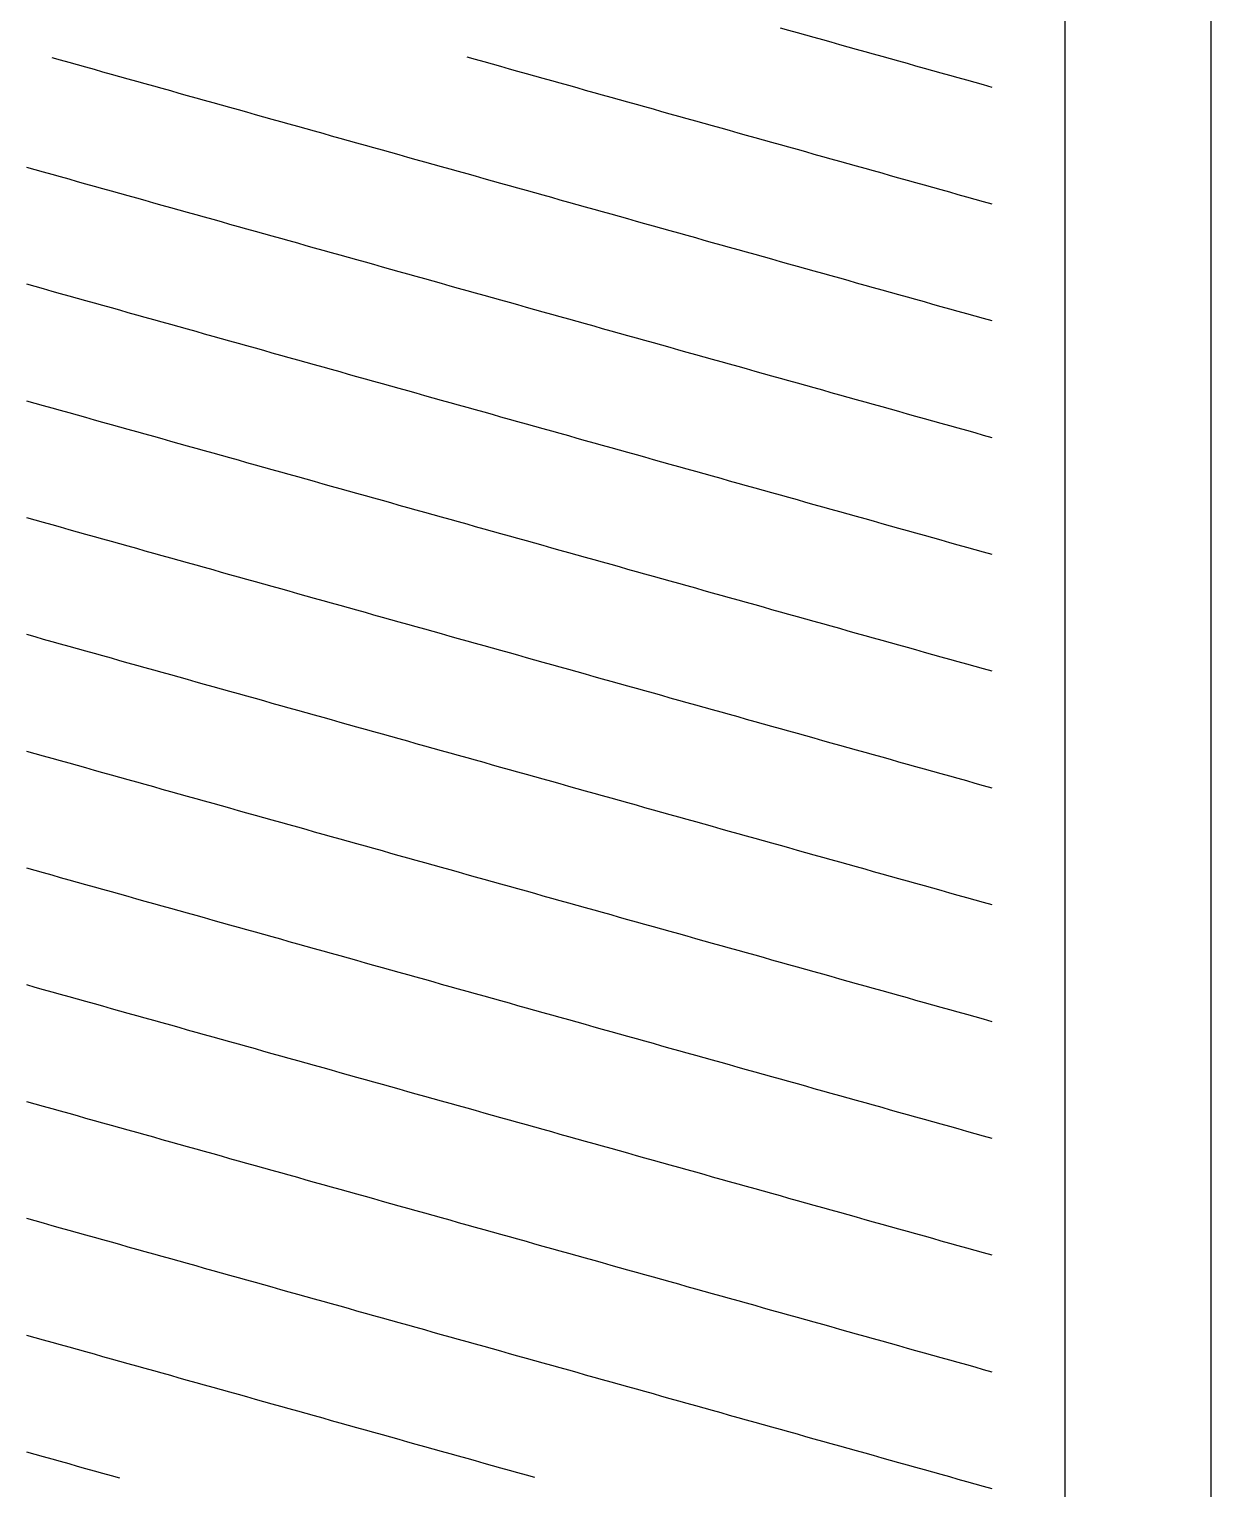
# Model space of a CAD drawing. Header units: millimetres. Extents: x 7 to 193, y 7 to 313.
# Drawn here: x 160.63 to 193, y 179.23 to 219.22 of the extents above; entities that cross this region are included whole.
import ezdxf

# ---------------------------------------------------------------- set-up
doc = ezdxf.new("R2010")
doc.units = ezdxf.units.MM
doc.layers.add('STUDY_GUIDES', color=7, linetype='Continuous')

msp = doc.modelspace()

# ---------------------------------------------------------------- linework, layer by layer
at = {"layer": 'STUDY_GUIDES'}
for points in [[(193, 301), (193, 19)], [(189, 300), (189, 20)], [(181.2, 219.264), (181.432, 219.199), (181.664, 219.1341), (181.896, 219.0691), (182.128, 219.0042), (182.36, 218.9392), (182.592, 218.8742), (182.824, 218.8093), (183.056, 218.7443), (183.288, 218.6794), (183.52, 218.6144), (183.752, 218.5494), (183.984, 218.4845), (184.216, 218.4195), (184.448, 218.3546), (184.68, 218.2896), (184.912, 218.2246), (185.144, 218.1597), (185.376, 218.0947), (185.608, 218.0298), (185.84, 217.9648), (186.072, 217.8998), (186.304, 217.8349), (186.536, 217.7699), (186.768, 217.705), (187, 217.64)], [(161.248, 218.4506), (161.48, 218.3856), (161.712, 218.3206), (161.944, 218.2557), (162.176, 218.1907), (162.408, 218.1258), (162.64, 218.0608), (162.872, 217.9958), (163.104, 217.9309), (163.336, 217.8659), (163.568, 217.801), (163.8, 217.736), (164.032, 217.671), (164.264, 217.6061), (164.496, 217.5411), (164.728, 217.4762), (164.96, 217.4112), (165.192, 217.3462), (165.424, 217.2813), (165.656, 217.2163), (165.888, 217.1514), (166.12, 217.0864), (166.352, 217.0214), (166.584, 216.9565), (166.816, 216.8915), (167.048, 216.8266), (167.28, 216.7616), (167.512, 216.6966), (167.744, 216.6317), (167.976, 216.5667), (168.208, 216.5018), (168.44, 216.4368), (168.672, 216.3718), (168.904, 216.3069), (169.136, 216.2419), (169.368, 216.177), (169.6, 216.112), (169.832, 216.047), (170.064, 215.9821), (170.296, 215.9171), (170.528, 215.8522), (170.76, 215.7872), (170.992, 215.7222), (171.224, 215.6573), (171.456, 215.5923), (171.688, 215.5274), (171.92, 215.4624), (172.152, 215.3974), (172.384, 215.3325), (172.616, 215.2675), (172.848, 215.2026), (173.08, 215.1376), (173.312, 215.0726), (173.544, 215.0077), (173.776, 214.9427), (174.008, 214.8778), (174.24, 214.8128), (174.472, 214.7478), (174.704, 214.6829), (174.936, 214.6179), (175.168, 214.553), (175.4, 214.488), (175.632, 214.423), (175.864, 214.3581), (176.096, 214.2931), (176.328, 214.2282), (176.56, 214.1632), (176.792, 214.0982), (177.024, 214.0333), (177.256, 213.9683), (177.488, 213.9034), (177.72, 213.8384), (177.952, 213.7734), (178.184, 213.7085), (178.416, 213.6435), (178.648, 213.5786), (178.88, 213.5136), (179.112, 213.4486), (179.344, 213.3837), (179.576, 213.3187), (179.808, 213.2538), (180.04, 213.1888), (180.272, 213.1238), (180.504, 213.0589), (180.736, 212.9939), (180.968, 212.929), (181.2, 212.864), (181.432, 212.799), (181.664, 212.7341), (181.896, 212.6691), (182.128, 212.6042), (182.36, 212.5392), (182.592, 212.4742), (182.824, 212.4093), (183.056, 212.3443), (183.288, 212.2794), (183.52, 212.2144), (183.752, 212.1494), (183.984, 212.0845), (184.216, 212.0195), (184.448, 211.9546), (184.68, 211.8896), (184.912, 211.8246), (185.144, 211.7597), (185.376, 211.6947), (185.608, 211.6298), (185.84, 211.5648), (186.072, 211.4998), (186.304, 211.4349), (186.536, 211.3699), (186.768, 211.305), (187, 211.24)], [(172.616, 218.4675), (172.848, 218.4026), (173.08, 218.3376), (173.312, 218.2726), (173.544, 218.2077), (173.776, 218.1427), (174.008, 218.0778), (174.24, 218.0128), (174.472, 217.9478), (174.704, 217.8829), (174.936, 217.8179), (175.168, 217.753), (175.4, 217.688), (175.632, 217.623), (175.864, 217.5581), (176.096, 217.4931), (176.328, 217.4282), (176.56, 217.3632), (176.792, 217.2982), (177.024, 217.2333), (177.256, 217.1683), (177.488, 217.1034), (177.72, 217.0384), (177.952, 216.9734), (178.184, 216.9085), (178.416, 216.8435), (178.648, 216.7786), (178.88, 216.7136), (179.112, 216.6486), (179.344, 216.5837), (179.576, 216.5187), (179.808, 216.4538), (180.04, 216.3888), (180.272, 216.3238), (180.504, 216.2589), (180.736, 216.1939), (180.968, 216.129), (181.2, 216.064), (181.432, 215.999), (181.664, 215.9341), (181.896, 215.8691), (182.128, 215.8042), (182.36, 215.7392), (182.592, 215.6742), (182.824, 215.6093), (183.056, 215.5443), (183.288, 215.4794), (183.52, 215.4144), (183.752, 215.3494), (183.984, 215.2845), (184.216, 215.2195), (184.448, 215.1546), (184.68, 215.0896), (184.912, 215.0246), (185.144, 214.9597), (185.376, 214.8947), (185.608, 214.8298), (185.84, 214.7648), (186.072, 214.6998), (186.304, 214.6349), (186.536, 214.5699), (186.768, 214.505), (187, 214.44)], [(160.552, 215.4454), (160.784, 215.3805), (161.016, 215.3155), (161.248, 215.2506), (161.48, 215.1856), (161.712, 215.1206), (161.944, 215.0557), (162.176, 214.9907), (162.408, 214.9258), (162.64, 214.8608), (162.872, 214.7958), (163.104, 214.7309), (163.336, 214.6659), (163.568, 214.601), (163.8, 214.536), (164.032, 214.471), (164.264, 214.4061), (164.496, 214.3411), (164.728, 214.2762), (164.96, 214.2112), (165.192, 214.1462), (165.424, 214.0813), (165.656, 214.0163), (165.888, 213.9514), (166.12, 213.8864), (166.352, 213.8214), (166.584, 213.7565), (166.816, 213.6915), (167.048, 213.6266), (167.28, 213.5616), (167.512, 213.4966), (167.744, 213.4317), (167.976, 213.3667), (168.208, 213.3018), (168.44, 213.2368), (168.672, 213.1718), (168.904, 213.1069), (169.136, 213.0419), (169.368, 212.977), (169.6, 212.912), (169.832, 212.847), (170.064, 212.7821), (170.296, 212.7171), (170.528, 212.6522), (170.76, 212.5872), (170.992, 212.5222), (171.224, 212.4573), (171.456, 212.3923), (171.688, 212.3274), (171.92, 212.2624), (172.152, 212.1974), (172.384, 212.1325), (172.616, 212.0675), (172.848, 212.0026), (173.08, 211.9376), (173.312, 211.8726), (173.544, 211.8077), (173.776, 211.7427), (174.008, 211.6778), (174.24, 211.6128), (174.472, 211.5478), (174.704, 211.4829), (174.936, 211.4179), (175.168, 211.353), (175.4, 211.288), (175.632, 211.223), (175.864, 211.1581), (176.096, 211.0931), (176.328, 211.0282), (176.56, 210.9632), (176.792, 210.8982), (177.024, 210.8333), (177.256, 210.7683), (177.488, 210.7034), (177.72, 210.6384), (177.952, 210.5734), (178.184, 210.5085), (178.416, 210.4435), (178.648, 210.3786), (178.88, 210.3136), (179.112, 210.2486), (179.344, 210.1837), (179.576, 210.1187), (179.808, 210.0538), (180.04, 209.9888), (180.272, 209.9238), (180.504, 209.8589), (180.736, 209.7939), (180.968, 209.729), (181.2, 209.664), (181.432, 209.599), (181.664, 209.5341), (181.896, 209.4691), (182.128, 209.4042), (182.36, 209.3392), (182.592, 209.2742), (182.824, 209.2093), (183.056, 209.1443), (183.288, 209.0794), (183.52, 209.0144), (183.752, 208.9494), (183.984, 208.8845), (184.216, 208.8195), (184.448, 208.7546), (184.68, 208.6896), (184.912, 208.6246), (185.144, 208.5597), (185.376, 208.4947), (185.608, 208.4298), (185.84, 208.3648), (186.072, 208.2998), (186.304, 208.2349), (186.536, 208.1699), (186.768, 208.105), (187, 208.04)], [(160.552, 212.2454), (160.784, 212.1805), (161.016, 212.1155), (161.248, 212.0506), (161.48, 211.9856), (161.712, 211.9206), (161.944, 211.8557), (162.176, 211.7907), (162.408, 211.7258), (162.64, 211.6608), (162.872, 211.5958), (163.104, 211.5309), (163.336, 211.4659), (163.568, 211.401), (163.8, 211.336), (164.032, 211.271), (164.264, 211.2061), (164.496, 211.1411), (164.728, 211.0762), (164.96, 211.0112), (165.192, 210.9462), (165.424, 210.8813), (165.656, 210.8163), (165.888, 210.7514), (166.12, 210.6864), (166.352, 210.6214), (166.584, 210.5565), (166.816, 210.4915), (167.048, 210.4266), (167.28, 210.3616), (167.512, 210.2966), (167.744, 210.2317), (167.976, 210.1667), (168.208, 210.1018), (168.44, 210.0368), (168.672, 209.9718), (168.904, 209.9069), (169.136, 209.8419), (169.368, 209.777), (169.6, 209.712), (169.832, 209.647), (170.064, 209.5821), (170.296, 209.5171), (170.528, 209.4522), (170.76, 209.3872), (170.992, 209.3222), (171.224, 209.2573), (171.456, 209.1923), (171.688, 209.1274), (171.92, 209.0624), (172.152, 208.9974), (172.384, 208.9325), (172.616, 208.8675), (172.848, 208.8026), (173.08, 208.7376), (173.312, 208.6726), (173.544, 208.6077), (173.776, 208.5427), (174.008, 208.4778), (174.24, 208.4128), (174.472, 208.3478), (174.704, 208.2829), (174.936, 208.2179), (175.168, 208.153), (175.4, 208.088), (175.632, 208.023), (175.864, 207.9581), (176.096, 207.8931), (176.328, 207.8282), (176.56, 207.7632), (176.792, 207.6982), (177.024, 207.6333), (177.256, 207.5683), (177.488, 207.5034), (177.72, 207.4384), (177.952, 207.3734), (178.184, 207.3085), (178.416, 207.2435), (178.648, 207.1786), (178.88, 207.1136), (179.112, 207.0486), (179.344, 206.9837), (179.576, 206.9187), (179.808, 206.8538), (180.04, 206.7888), (180.272, 206.7238), (180.504, 206.6589), (180.736, 206.5939), (180.968, 206.529), (181.2, 206.464), (181.432, 206.399), (181.664, 206.3341), (181.896, 206.2691), (182.128, 206.2042), (182.36, 206.1392), (182.592, 206.0742), (182.824, 206.0093), (183.056, 205.9443), (183.288, 205.8794), (183.52, 205.8144), (183.752, 205.7494), (183.984, 205.6845), (184.216, 205.6195), (184.448, 205.5546), (184.68, 205.4896), (184.912, 205.4246), (185.144, 205.3597), (185.376, 205.2947), (185.608, 205.2298), (185.84, 205.1648), (186.072, 205.0998), (186.304, 205.0349), (186.536, 204.9699), (186.768, 204.905), (187, 204.84)], [(160.552, 209.0454), (160.784, 208.9805), (161.016, 208.9155), (161.248, 208.8506), (161.48, 208.7856), (161.712, 208.7206), (161.944, 208.6557), (162.176, 208.5907), (162.408, 208.5258), (162.64, 208.4608), (162.872, 208.3958), (163.104, 208.3309), (163.336, 208.2659), (163.568, 208.201), (163.8, 208.136), (164.032, 208.071), (164.264, 208.0061), (164.496, 207.9411), (164.728, 207.8762), (164.96, 207.8112), (165.192, 207.7462), (165.424, 207.6813), (165.656, 207.6163), (165.888, 207.5514), (166.12, 207.4864), (166.352, 207.4214), (166.584, 207.3565), (166.816, 207.2915), (167.048, 207.2266), (167.28, 207.1616), (167.512, 207.0966), (167.744, 207.0317), (167.976, 206.9667), (168.208, 206.9018), (168.44, 206.8368), (168.672, 206.7718), (168.904, 206.7069), (169.136, 206.6419), (169.368, 206.577), (169.6, 206.512), (169.832, 206.447), (170.064, 206.3821), (170.296, 206.3171), (170.528, 206.2522), (170.76, 206.1872), (170.992, 206.1222), (171.224, 206.0573), (171.456, 205.9923), (171.688, 205.9274), (171.92, 205.8624), (172.152, 205.7974), (172.384, 205.7325), (172.616, 205.6675), (172.848, 205.6026), (173.08, 205.5376), (173.312, 205.4726), (173.544, 205.4077), (173.776, 205.3427), (174.008, 205.2778), (174.24, 205.2128), (174.472, 205.1478), (174.704, 205.0829), (174.936, 205.0179), (175.168, 204.953), (175.4, 204.888), (175.632, 204.823), (175.864, 204.7581), (176.096, 204.6931), (176.328, 204.6282), (176.56, 204.5632), (176.792, 204.4982), (177.024, 204.4333), (177.256, 204.3683), (177.488, 204.3034), (177.72, 204.2384), (177.952, 204.1734), (178.184, 204.1085), (178.416, 204.0435), (178.648, 203.9786), (178.88, 203.9136), (179.112, 203.8486), (179.344, 203.7837), (179.576, 203.7187), (179.808, 203.6538), (180.04, 203.5888), (180.272, 203.5238), (180.504, 203.4589), (180.736, 203.3939), (180.968, 203.329), (181.2, 203.264), (181.432, 203.199), (181.664, 203.1341), (181.896, 203.0691), (182.128, 203.0042), (182.36, 202.9392), (182.592, 202.8742), (182.824, 202.8093), (183.056, 202.7443), (183.288, 202.6794), (183.52, 202.6144), (183.752, 202.5494), (183.984, 202.4845), (184.216, 202.4195), (184.448, 202.3546), (184.68, 202.2896), (184.912, 202.2246), (185.144, 202.1597), (185.376, 202.0947), (185.608, 202.0298), (185.84, 201.9648), (186.072, 201.8998), (186.304, 201.8349), (186.536, 201.7699), (186.768, 201.705), (187, 201.64)], [(160.552, 205.8454), (160.784, 205.7805), (161.016, 205.7155), (161.248, 205.6506), (161.48, 205.5856), (161.712, 205.5206), (161.944, 205.4557), (162.176, 205.3907), (162.408, 205.3258), (162.64, 205.2608), (162.872, 205.1958), (163.104, 205.1309), (163.336, 205.0659), (163.568, 205.001), (163.8, 204.936), (164.032, 204.871), (164.264, 204.8061), (164.496, 204.7411), (164.728, 204.6762), (164.96, 204.6112), (165.192, 204.5462), (165.424, 204.4813), (165.656, 204.4163), (165.888, 204.3514), (166.12, 204.2864), (166.352, 204.2214), (166.584, 204.1565), (166.816, 204.0915), (167.048, 204.0266), (167.28, 203.9616), (167.512, 203.8966), (167.744, 203.8317), (167.976, 203.7667), (168.208, 203.7018), (168.44, 203.6368), (168.672, 203.5718), (168.904, 203.5069), (169.136, 203.4419), (169.368, 203.377), (169.6, 203.312), (169.832, 203.247), (170.064, 203.1821), (170.296, 203.1171), (170.528, 203.0522), (170.76, 202.9872), (170.992, 202.9222), (171.224, 202.8573), (171.456, 202.7923), (171.688, 202.7274), (171.92, 202.6624), (172.152, 202.5974), (172.384, 202.5325), (172.616, 202.4675), (172.848, 202.4026), (173.08, 202.3376), (173.312, 202.2726), (173.544, 202.2077), (173.776, 202.1427), (174.008, 202.0778), (174.24, 202.0128), (174.472, 201.9478), (174.704, 201.8829), (174.936, 201.8179), (175.168, 201.753), (175.4, 201.688), (175.632, 201.623), (175.864, 201.5581), (176.096, 201.4931), (176.328, 201.4282), (176.56, 201.3632), (176.792, 201.2982), (177.024, 201.2333), (177.256, 201.1683), (177.488, 201.1034), (177.72, 201.0384), (177.952, 200.9734), (178.184, 200.9085), (178.416, 200.8435), (178.648, 200.7786), (178.88, 200.7136), (179.112, 200.6486), (179.344, 200.5837), (179.576, 200.5187), (179.808, 200.4538), (180.04, 200.3888), (180.272, 200.3238), (180.504, 200.2589), (180.736, 200.1939), (180.968, 200.129), (181.2, 200.064), (181.432, 199.999), (181.664, 199.9341), (181.896, 199.8691), (182.128, 199.8042), (182.36, 199.7392), (182.592, 199.6742), (182.824, 199.6093), (183.056, 199.5443), (183.288, 199.4794), (183.52, 199.4144), (183.752, 199.3494), (183.984, 199.2845), (184.216, 199.2195), (184.448, 199.1546), (184.68, 199.0896), (184.912, 199.0246), (185.144, 198.9597), (185.376, 198.8947), (185.608, 198.8298), (185.84, 198.7648), (186.072, 198.6998), (186.304, 198.6349), (186.536, 198.5699), (186.768, 198.505), (187, 198.44)], [(160.552, 202.6454), (160.784, 202.5805), (161.016, 202.5155), (161.248, 202.4506), (161.48, 202.3856), (161.712, 202.3206), (161.944, 202.2557), (162.176, 202.1907), (162.408, 202.1258), (162.64, 202.0608), (162.872, 201.9958), (163.104, 201.9309), (163.336, 201.8659), (163.568, 201.801), (163.8, 201.736), (164.032, 201.671), (164.264, 201.6061), (164.496, 201.5411), (164.728, 201.4762), (164.96, 201.4112), (165.192, 201.3462), (165.424, 201.2813), (165.656, 201.2163), (165.888, 201.1514), (166.12, 201.0864), (166.352, 201.0214), (166.584, 200.9565), (166.816, 200.8915), (167.048, 200.8266), (167.28, 200.7616), (167.512, 200.6966), (167.744, 200.6317), (167.976, 200.5667), (168.208, 200.5018), (168.44, 200.4368), (168.672, 200.3718), (168.904, 200.3069), (169.136, 200.2419), (169.368, 200.177), (169.6, 200.112), (169.832, 200.047), (170.064, 199.9821), (170.296, 199.9171), (170.528, 199.8522), (170.76, 199.7872), (170.992, 199.7222), (171.224, 199.6573), (171.456, 199.5923), (171.688, 199.5274), (171.92, 199.4624), (172.152, 199.3974), (172.384, 199.3325), (172.616, 199.2675), (172.848, 199.2026), (173.08, 199.1376), (173.312, 199.0726), (173.544, 199.0077), (173.776, 198.9427), (174.008, 198.8778), (174.24, 198.8128), (174.472, 198.7478), (174.704, 198.6829), (174.936, 198.6179), (175.168, 198.553), (175.4, 198.488), (175.632, 198.423), (175.864, 198.3581), (176.096, 198.2931), (176.328, 198.2282), (176.56, 198.1632), (176.792, 198.0982), (177.024, 198.0333), (177.256, 197.9683), (177.488, 197.9034), (177.72, 197.8384), (177.952, 197.7734), (178.184, 197.7085), (178.416, 197.6435), (178.648, 197.5786), (178.88, 197.5136), (179.112, 197.4486), (179.344, 197.3837), (179.576, 197.3187), (179.808, 197.2538), (180.04, 197.1888), (180.272, 197.1238), (180.504, 197.0589), (180.736, 196.9939), (180.968, 196.929), (181.2, 196.864), (181.432, 196.799), (181.664, 196.7341), (181.896, 196.6691), (182.128, 196.6042), (182.36, 196.5392), (182.592, 196.4742), (182.824, 196.4093), (183.056, 196.3443), (183.288, 196.2794), (183.52, 196.2144), (183.752, 196.1494), (183.984, 196.0845), (184.216, 196.0195), (184.448, 195.9546), (184.68, 195.8896), (184.912, 195.8246), (185.144, 195.7597), (185.376, 195.6947), (185.608, 195.6298), (185.84, 195.5648), (186.072, 195.4998), (186.304, 195.4349), (186.536, 195.3699), (186.768, 195.305), (187, 195.24)], [(160.552, 199.4454), (160.784, 199.3805), (161.016, 199.3155), (161.248, 199.2506), (161.48, 199.1856), (161.712, 199.1206), (161.944, 199.0557), (162.176, 198.9907), (162.408, 198.9258), (162.64, 198.8608), (162.872, 198.7958), (163.104, 198.7309), (163.336, 198.6659), (163.568, 198.601), (163.8, 198.536), (164.032, 198.471), (164.264, 198.4061), (164.496, 198.3411), (164.728, 198.2762), (164.96, 198.2112), (165.192, 198.1462), (165.424, 198.0813), (165.656, 198.0163), (165.888, 197.9514), (166.12, 197.8864), (166.352, 197.8214), (166.584, 197.7565), (166.816, 197.6915), (167.048, 197.6266), (167.28, 197.5616), (167.512, 197.4966), (167.744, 197.4317), (167.976, 197.3667), (168.208, 197.3018), (168.44, 197.2368), (168.672, 197.1718), (168.904, 197.1069), (169.136, 197.0419), (169.368, 196.977), (169.6, 196.912), (169.832, 196.847), (170.064, 196.7821), (170.296, 196.7171), (170.528, 196.6522), (170.76, 196.5872), (170.992, 196.5222), (171.224, 196.4573), (171.456, 196.3923), (171.688, 196.3274), (171.92, 196.2624), (172.152, 196.1974), (172.384, 196.1325), (172.616, 196.0675), (172.848, 196.0026), (173.08, 195.9376), (173.312, 195.8726), (173.544, 195.8077), (173.776, 195.7427), (174.008, 195.6778), (174.24, 195.6128), (174.472, 195.5478), (174.704, 195.4829), (174.936, 195.4179), (175.168, 195.353), (175.4, 195.288), (175.632, 195.223), (175.864, 195.1581), (176.096, 195.0931), (176.328, 195.0282), (176.56, 194.9632), (176.792, 194.8982), (177.024, 194.8333), (177.256, 194.7683), (177.488, 194.7034), (177.72, 194.6384), (177.952, 194.5734), (178.184, 194.5085), (178.416, 194.4435), (178.648, 194.3786), (178.88, 194.3136), (179.112, 194.2486), (179.344, 194.1837), (179.576, 194.1187), (179.808, 194.0538), (180.04, 193.9888), (180.272, 193.9238), (180.504, 193.8589), (180.736, 193.7939), (180.968, 193.729), (181.2, 193.664), (181.432, 193.599), (181.664, 193.5341), (181.896, 193.4691), (182.128, 193.4042), (182.36, 193.3392), (182.592, 193.2742), (182.824, 193.2093), (183.056, 193.1443), (183.288, 193.0794), (183.52, 193.0144), (183.752, 192.9494), (183.984, 192.8845), (184.216, 192.8195), (184.448, 192.7546), (184.68, 192.6896), (184.912, 192.6246), (185.144, 192.5597), (185.376, 192.4947), (185.608, 192.4298), (185.84, 192.3648), (186.072, 192.2998), (186.304, 192.2349), (186.536, 192.1699), (186.768, 192.105), (187, 192.04)], [(160.552, 196.2454), (160.784, 196.1805), (161.016, 196.1155), (161.248, 196.0506), (161.48, 195.9856), (161.712, 195.9206), (161.944, 195.8557), (162.176, 195.7907), (162.408, 195.7258), (162.64, 195.6608), (162.872, 195.5958), (163.104, 195.5309), (163.336, 195.4659), (163.568, 195.401), (163.8, 195.336), (164.032, 195.271), (164.264, 195.2061), (164.496, 195.1411), (164.728, 195.0762), (164.96, 195.0112), (165.192, 194.9462), (165.424, 194.8813), (165.656, 194.8163), (165.888, 194.7514), (166.12, 194.6864), (166.352, 194.6214), (166.584, 194.5565), (166.816, 194.4915), (167.048, 194.4266), (167.28, 194.3616), (167.512, 194.2966), (167.744, 194.2317), (167.976, 194.1667), (168.208, 194.1018), (168.44, 194.0368), (168.672, 193.9718), (168.904, 193.9069), (169.136, 193.8419), (169.368, 193.777), (169.6, 193.712), (169.832, 193.647), (170.064, 193.5821), (170.296, 193.5171), (170.528, 193.4522), (170.76, 193.3872), (170.992, 193.3222), (171.224, 193.2573), (171.456, 193.1923), (171.688, 193.1274), (171.92, 193.0624), (172.152, 192.9974), (172.384, 192.9325), (172.616, 192.8675), (172.848, 192.8026), (173.08, 192.7376), (173.312, 192.6726), (173.544, 192.6077), (173.776, 192.5427), (174.008, 192.4778), (174.24, 192.4128), (174.472, 192.3478), (174.704, 192.2829), (174.936, 192.2179), (175.168, 192.153), (175.4, 192.088), (175.632, 192.023), (175.864, 191.9581), (176.096, 191.8931), (176.328, 191.8282), (176.56, 191.7632), (176.792, 191.6982), (177.024, 191.6333), (177.256, 191.5683), (177.488, 191.5034), (177.72, 191.4384), (177.952, 191.3734), (178.184, 191.3085), (178.416, 191.2435), (178.648, 191.1786), (178.88, 191.1136), (179.112, 191.0486), (179.344, 190.9837), (179.576, 190.9187), (179.808, 190.8538), (180.04, 190.7888), (180.272, 190.7238), (180.504, 190.6589), (180.736, 190.5939), (180.968, 190.529), (181.2, 190.464), (181.432, 190.399), (181.664, 190.3341), (181.896, 190.2691), (182.128, 190.2042), (182.36, 190.1392), (182.592, 190.0742), (182.824, 190.0093), (183.056, 189.9443), (183.288, 189.8794), (183.52, 189.8144), (183.752, 189.7494), (183.984, 189.6845), (184.216, 189.6195), (184.448, 189.5546), (184.68, 189.4896), (184.912, 189.4246), (185.144, 189.3597), (185.376, 189.2947), (185.608, 189.2298), (185.84, 189.1648), (186.072, 189.0998), (186.304, 189.0349), (186.536, 188.9699), (186.768, 188.905), (187, 188.84)], [(160.552, 193.0454), (160.784, 192.9805), (161.016, 192.9155), (161.248, 192.8506), (161.48, 192.7856), (161.712, 192.7206), (161.944, 192.6557), (162.176, 192.5907), (162.408, 192.5258), (162.64, 192.4608), (162.872, 192.3958), (163.104, 192.3309), (163.336, 192.2659), (163.568, 192.201), (163.8, 192.136), (164.032, 192.071), (164.264, 192.0061), (164.496, 191.9411), (164.728, 191.8762), (164.96, 191.8112), (165.192, 191.7462), (165.424, 191.6813), (165.656, 191.6163), (165.888, 191.5514), (166.12, 191.4864), (166.352, 191.4214), (166.584, 191.3565), (166.816, 191.2915), (167.048, 191.2266), (167.28, 191.1616), (167.512, 191.0966), (167.744, 191.0317), (167.976, 190.9667), (168.208, 190.9018), (168.44, 190.8368), (168.672, 190.7718), (168.904, 190.7069), (169.136, 190.6419), (169.368, 190.577), (169.6, 190.512), (169.832, 190.447), (170.064, 190.3821), (170.296, 190.3171), (170.528, 190.2522), (170.76, 190.1872), (170.992, 190.1222), (171.224, 190.0573), (171.456, 189.9923), (171.688, 189.9274), (171.92, 189.8624), (172.152, 189.7974), (172.384, 189.7325), (172.616, 189.6675), (172.848, 189.6026), (173.08, 189.5376), (173.312, 189.4726), (173.544, 189.4077), (173.776, 189.3427), (174.008, 189.2778), (174.24, 189.2128), (174.472, 189.1478), (174.704, 189.0829), (174.936, 189.0179), (175.168, 188.953), (175.4, 188.888), (175.632, 188.823), (175.864, 188.7581), (176.096, 188.6931), (176.328, 188.6282), (176.56, 188.5632), (176.792, 188.4982), (177.024, 188.4333), (177.256, 188.3683), (177.488, 188.3034), (177.72, 188.2384), (177.952, 188.1734), (178.184, 188.1085), (178.416, 188.0435), (178.648, 187.9786), (178.88, 187.9136), (179.112, 187.8486), (179.344, 187.7837), (179.576, 187.7187), (179.808, 187.6538), (180.04, 187.5888), (180.272, 187.5238), (180.504, 187.4589), (180.736, 187.3939), (180.968, 187.329), (181.2, 187.264), (181.432, 187.199), (181.664, 187.1341), (181.896, 187.0691), (182.128, 187.0042), (182.36, 186.9392), (182.592, 186.8742), (182.824, 186.8093), (183.056, 186.7443), (183.288, 186.6794), (183.52, 186.6144), (183.752, 186.5494), (183.984, 186.4845), (184.216, 186.4195), (184.448, 186.3546), (184.68, 186.2896), (184.912, 186.2246), (185.144, 186.1597), (185.376, 186.0947), (185.608, 186.0298), (185.84, 185.9648), (186.072, 185.8998), (186.304, 185.8349), (186.536, 185.7699), (186.768, 185.705), (187, 185.64)], [(160.552, 189.8454), (160.784, 189.7805), (161.016, 189.7155), (161.248, 189.6506), (161.48, 189.5856), (161.712, 189.5206), (161.944, 189.4557), (162.176, 189.3907), (162.408, 189.3258), (162.64, 189.2608), (162.872, 189.1958), (163.104, 189.1309), (163.336, 189.0659), (163.568, 189.001), (163.8, 188.936), (164.032, 188.871), (164.264, 188.8061), (164.496, 188.7411), (164.728, 188.6762), (164.96, 188.6112), (165.192, 188.5462), (165.424, 188.4813), (165.656, 188.4163), (165.888, 188.3514), (166.12, 188.2864), (166.352, 188.2214), (166.584, 188.1565), (166.816, 188.0915), (167.048, 188.0266), (167.28, 187.9616), (167.512, 187.8966), (167.744, 187.8317), (167.976, 187.7667), (168.208, 187.7018), (168.44, 187.6368), (168.672, 187.5718), (168.904, 187.5069), (169.136, 187.4419), (169.368, 187.377), (169.6, 187.312), (169.832, 187.247), (170.064, 187.1821), (170.296, 187.1171), (170.528, 187.0522), (170.76, 186.9872), (170.992, 186.9222), (171.224, 186.8573), (171.456, 186.7923), (171.688, 186.7274), (171.92, 186.6624), (172.152, 186.5974), (172.384, 186.5325), (172.616, 186.4675), (172.848, 186.4026), (173.08, 186.3376), (173.312, 186.2726), (173.544, 186.2077), (173.776, 186.1427), (174.008, 186.0778), (174.24, 186.0128), (174.472, 185.9478), (174.704, 185.8829), (174.936, 185.8179), (175.168, 185.753), (175.4, 185.688), (175.632, 185.623), (175.864, 185.5581), (176.096, 185.4931), (176.328, 185.4282), (176.56, 185.3632), (176.792, 185.2982), (177.024, 185.2333), (177.256, 185.1683), (177.488, 185.1034), (177.72, 185.0384), (177.952, 184.9734), (178.184, 184.9085), (178.416, 184.8435), (178.648, 184.7786), (178.88, 184.7136), (179.112, 184.6486), (179.344, 184.5837), (179.576, 184.5187), (179.808, 184.4538), (180.04, 184.3888), (180.272, 184.3238), (180.504, 184.2589), (180.736, 184.1939), (180.968, 184.129), (181.2, 184.064), (181.432, 183.999), (181.664, 183.9341), (181.896, 183.8691), (182.128, 183.8042), (182.36, 183.7392), (182.592, 183.6742), (182.824, 183.6093), (183.056, 183.5443), (183.288, 183.4794), (183.52, 183.4144), (183.752, 183.3494), (183.984, 183.2845), (184.216, 183.2195), (184.448, 183.1546), (184.68, 183.0896), (184.912, 183.0246), (185.144, 182.9597), (185.376, 182.8947), (185.608, 182.8298), (185.84, 182.7648), (186.072, 182.6998), (186.304, 182.6349), (186.536, 182.5699), (186.768, 182.505), (187, 182.44)], [(160.552, 186.6454), (160.784, 186.5805), (161.016, 186.5155), (161.248, 186.4506), (161.48, 186.3856), (161.712, 186.3206), (161.944, 186.2557), (162.176, 186.1907), (162.408, 186.1258), (162.64, 186.0608), (162.872, 185.9958), (163.104, 185.9309), (163.336, 185.8659), (163.568, 185.801), (163.8, 185.736), (164.032, 185.671), (164.264, 185.6061), (164.496, 185.5411), (164.728, 185.4762), (164.96, 185.4112), (165.192, 185.3462), (165.424, 185.2813), (165.656, 185.2163), (165.888, 185.1514), (166.12, 185.0864), (166.352, 185.0214), (166.584, 184.9565), (166.816, 184.8915), (167.048, 184.8266), (167.28, 184.7616), (167.512, 184.6966), (167.744, 184.6317), (167.976, 184.5667), (168.208, 184.5018), (168.44, 184.4368), (168.672, 184.3718), (168.904, 184.3069), (169.136, 184.2419), (169.368, 184.177), (169.6, 184.112), (169.832, 184.047), (170.064, 183.9821), (170.296, 183.9171), (170.528, 183.8522), (170.76, 183.7872), (170.992, 183.7222), (171.224, 183.6573), (171.456, 183.5923), (171.688, 183.5274), (171.92, 183.4624), (172.152, 183.3974), (172.384, 183.3325), (172.616, 183.2675), (172.848, 183.2026), (173.08, 183.1376), (173.312, 183.0726), (173.544, 183.0077), (173.776, 182.9427), (174.008, 182.8778), (174.24, 182.8128), (174.472, 182.7478), (174.704, 182.6829), (174.936, 182.6179), (175.168, 182.553), (175.4, 182.488), (175.632, 182.423), (175.864, 182.3581), (176.096, 182.2931), (176.328, 182.2282), (176.56, 182.1632), (176.792, 182.0982), (177.024, 182.0333), (177.256, 181.9683), (177.488, 181.9034), (177.72, 181.8384), (177.952, 181.7734), (178.184, 181.7085), (178.416, 181.6435), (178.648, 181.5786), (178.88, 181.5136), (179.112, 181.4486), (179.344, 181.3837), (179.576, 181.3187), (179.808, 181.2538), (180.04, 181.1888), (180.272, 181.1238), (180.504, 181.0589), (180.736, 180.9939), (180.968, 180.929), (181.2, 180.864), (181.432, 180.799), (181.664, 180.7341), (181.896, 180.6691), (182.128, 180.6042), (182.36, 180.5392), (182.592, 180.4742), (182.824, 180.4093), (183.056, 180.3443), (183.288, 180.2794), (183.52, 180.2144), (183.752, 180.1494), (183.984, 180.0845), (184.216, 180.0195), (184.448, 179.9546), (184.68, 179.8896), (184.912, 179.8246), (185.144, 179.7597), (185.376, 179.6947), (185.608, 179.6298), (185.84, 179.5648), (186.072, 179.4998), (186.304, 179.4349), (186.536, 179.3699), (186.768, 179.305), (187, 179.24)], [(160.552, 183.4454), (160.784, 183.3805), (161.016, 183.3155), (161.248, 183.2506), (161.48, 183.1856), (161.712, 183.1206), (161.944, 183.0557), (162.176, 182.9907), (162.408, 182.9258), (162.64, 182.8608), (162.872, 182.7958), (163.104, 182.7309), (163.336, 182.6659), (163.568, 182.601), (163.8, 182.536), (164.032, 182.471), (164.264, 182.4061), (164.496, 182.3411), (164.728, 182.2762), (164.96, 182.2112), (165.192, 182.1462), (165.424, 182.0813), (165.656, 182.0163), (165.888, 181.9514), (166.12, 181.8864), (166.352, 181.8214), (166.584, 181.7565), (166.816, 181.6915), (167.048, 181.6266), (167.28, 181.5616), (167.512, 181.4966), (167.744, 181.4317), (167.976, 181.3667), (168.208, 181.3018), (168.44, 181.2368), (168.672, 181.1718), (168.904, 181.1069), (169.136, 181.0419), (169.368, 180.977), (169.6, 180.912), (169.832, 180.847), (170.064, 180.7821), (170.296, 180.7171), (170.528, 180.6522), (170.76, 180.5872), (170.992, 180.5222), (171.224, 180.4573), (171.456, 180.3923), (171.688, 180.3274), (171.92, 180.2624), (172.152, 180.1974), (172.384, 180.1325), (172.616, 180.0675), (172.848, 180.0026), (173.08, 179.9376), (173.312, 179.8726), (173.544, 179.8077), (173.776, 179.7427), (174.008, 179.6778), (174.24, 179.6128), (174.472, 179.5478)], [(160.552, 180.2454), (160.784, 180.1805), (161.016, 180.1155), (161.248, 180.0506), (161.48, 179.9856), (161.712, 179.9206), (161.944, 179.8557), (162.176, 179.7907), (162.408, 179.7258), (162.64, 179.6608), (162.872, 179.5958), (163.104, 179.5309)]]:
    msp.add_lwpolyline(points, dxfattribs=at)

doc.saveas('drawing.dxf')
